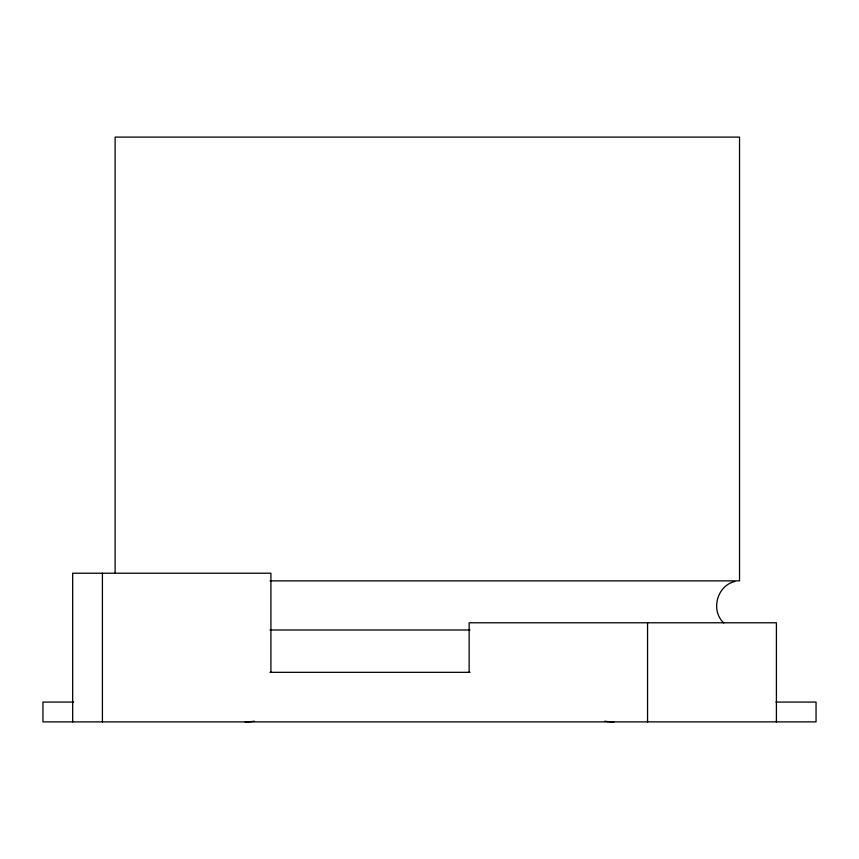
<?xml version="1.0" encoding="UTF-8"?>
<svg xmlns="http://www.w3.org/2000/svg" width="859" height="859" viewBox="0 0 859 859"><rect width="100%" height="100%" fill="white"/><g stroke="black" fill="none" stroke-linecap="round" stroke-linejoin="round"><path stroke-width="1.29" d="M734.81 581.5C716.986 585.709 710.382 610.395 723.707 622.947M270.027 580.877L739.535 580.877L739.535 137.107L115.117 137.107L115.117 572.824M270.027 629.991L470.045 629.991M270.027 672.329L470.045 672.329M73.67 702.071L42.95 702.071L42.95 721.893L816.05 721.893L816.05 702.071L775.978 702.071M776.407 721.893L776.407 622.775L469.143 622.775L469.143 672.329M647.557 622.775L647.557 721.893M270.918 672.329L270.918 573.221L72.682 573.221L72.682 721.893M102.414 573.221L102.414 721.893M254.264 721.206A61.827 61.827 0 0 1 245.094 721.893M613.906 721.893A61.827 61.827 0 0 1 604.736 721.206"/></g></svg>
